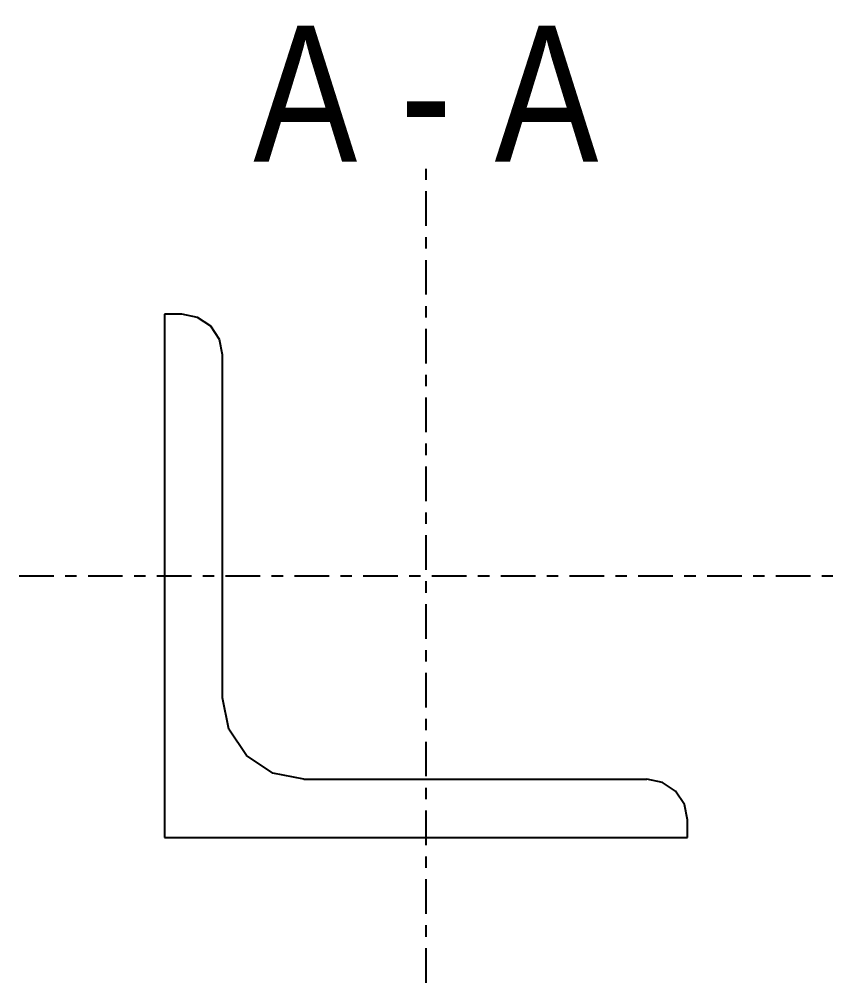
# Model space of a CAD drawing. Header units: millimetres. Extents: x -2 to 16128, y -2 to 157.
# Drawn here: x -2 to 68, y -2 to 80.9 of the extents above; entities that cross this region are included whole.
import ezdxf

# ---------------------------------------------------------------- set-up
doc = ezdxf.new("R2010")
doc.units = ezdxf.units.MM
doc.linetypes.add('DXK_LINE_DOT3', pattern=[5.9187, 2.979, -0.9799, 0.9799, -0.9799])
doc.layers.add('STÅL', color=7, linetype='Continuous')
doc.layers.add('TEKST', color=7, linetype='Continuous')
doc.styles.add('Arial Narrow', font='ARIALN.TTF', dxfattribs={"height": 0.2})

msp = doc.modelspace()

# ---------------------------------------------------------------- linework, layer by layer
at = {"layer": 'STÅL', "color": 7, "linetype": 'DXK_LINE_DOT3'}
for p, q in [((33, -2), (33, 68)), ((-2, 33), (68, 33))]:
    msp.add_line(p, q, dxfattribs=at)
at = {"layer": 'STÅL', "color": 2, "linetype": 'Continuous'}
for p, q in [((12, 55.5), (10.5, 55.5)), ((10.5, 55.5), (10.5, 10.5)), ((13.339, 55.234), (12, 55.5)), ((14.475, 54.475), (13.339, 55.234)), ((15.234, 53.339), (14.475, 54.475)), ((15.5, 52), (15.234, 53.339)), ((15.5, 22.5), (15.5, 52)), ((16.033, 19.821), (15.5, 22.5)), ((17.55, 17.55), (16.033, 19.821)), ((19.821, 16.033), (17.55, 17.55)), ((22.5, 15.5), (19.821, 16.033)), ((22.5, 15.5), (52, 15.5)), ((53.339, 15.234), (52, 15.5)), ((54.475, 14.475), (53.339, 15.234)), ((55.234, 13.339), (54.475, 14.475)), ((55.5, 12), (55.234, 13.339)), ((55.5, 10.5), (55.5, 12)), ((10.5, 10.5), (55.5, 10.5))]:
    msp.add_line(p, q, dxfattribs=at)

# ---------------------------------------------------------------- wipeouts: each hides what was drawn before it
at = {"color": 0, "linetype": 'Continuous'}
for points in [[(27.094, 68.625), (27.094, 80.875), (18.146, 80.875), (18.146, 68.625)], [(35.231, 68.625), (35.231, 80.875), (30.769, 80.875), (30.769, 68.625)], [(47.854, 68.625), (47.854, 80.875), (38.906, 80.875), (38.906, 68.625)]]:
    msp.add_wipeout(points, dxfattribs=at).dxf.layer = 'TEKST'

# ---------------------------------------------------------------- next in the draw order: texts
at = {"layer": 'TEKST', "color": 3, "linetype": 'Continuous', "style": 'Arial Narrow'}
for s, p in [('A', (18.146, 68.625)), ('A', (38.906, 68.625)), ('-', (30.769, 68.625))]:
    msp.add_text(s, height=11.692, dxfattribs=at).set_placement(p)

doc.saveas('drawing.dxf')
